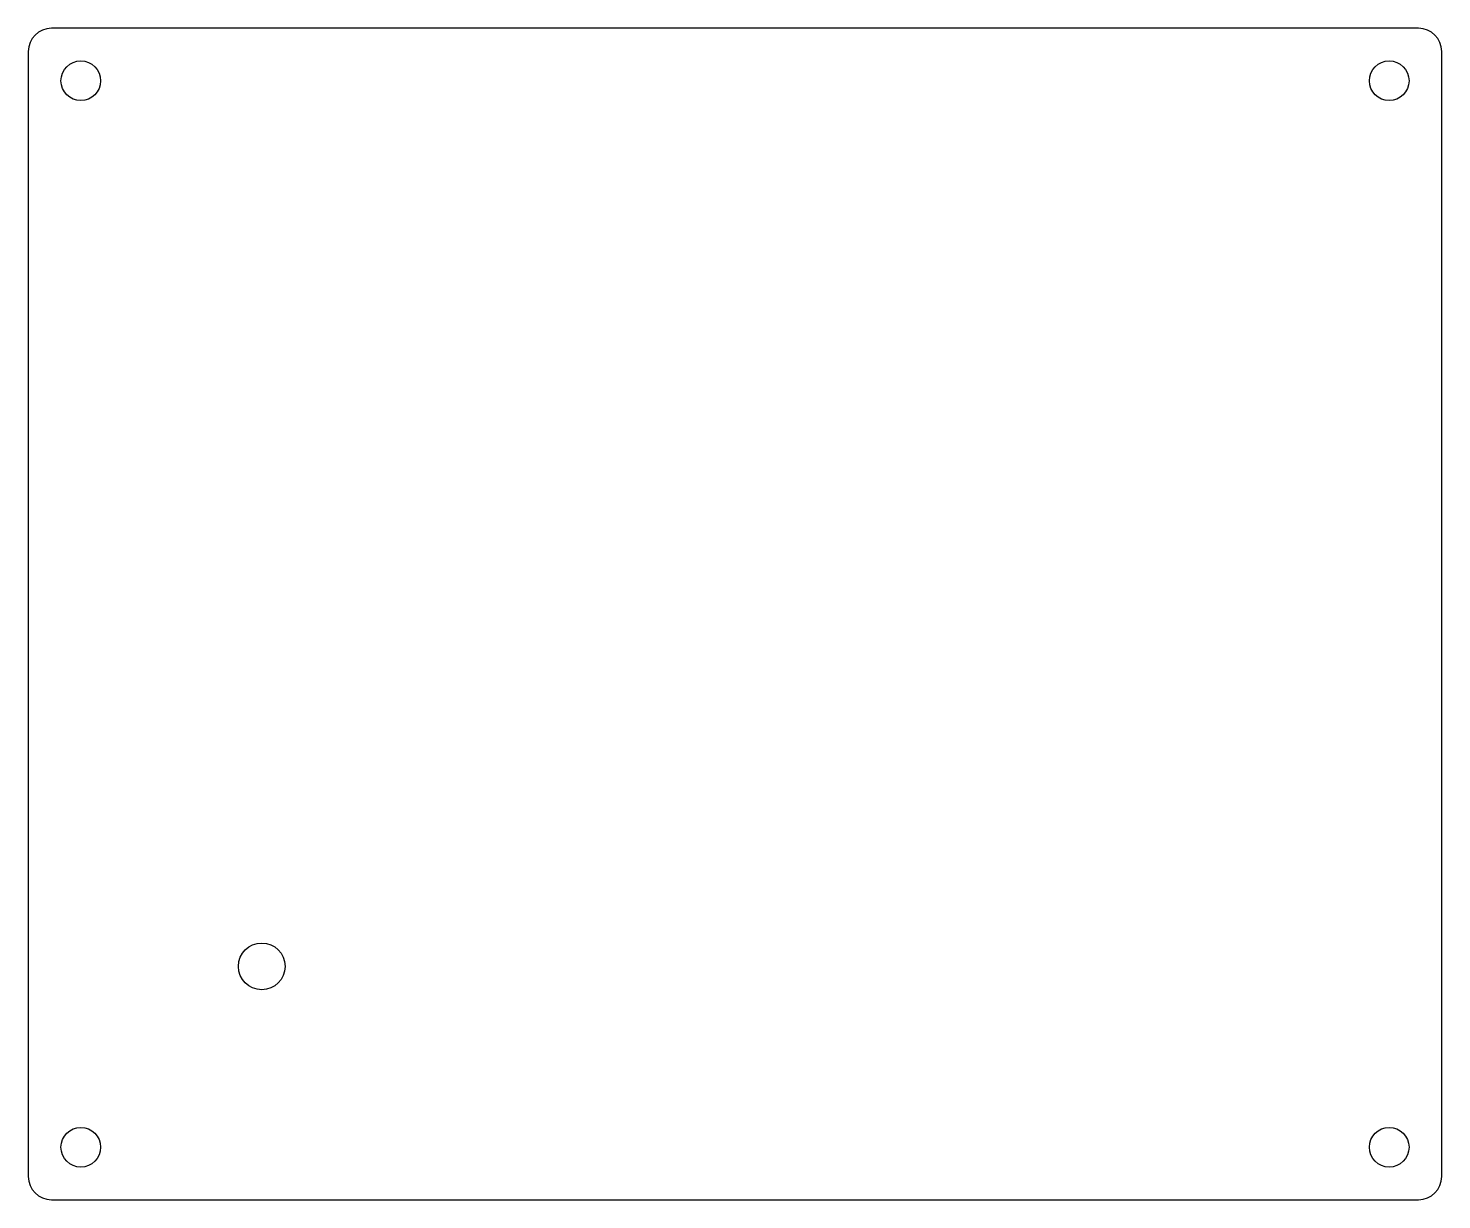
# Model space of a CAD drawing. Extents: x -61 to 61, y -18 to 83.
import ezdxf

# ---------------------------------------------------------------- set-up
doc = ezdxf.new("R2010")
doc.units = 0
doc.layers.add('MODELSKETCH_VISIBLE', color=7, linetype='CONTINUOUS')

msp = doc.modelspace()

# ---------------------------------------------------------------- linework, layer by layer
at = {"layer": 'MODELSKETCH_VISIBLE'}
for p, q in [((58.55, 82.73), (-58.55, 82.73)), ((-60.55, 80.73), (-60.55, -15.65)), ((60.55, -15.65), (60.55, 80.73)), ((-58.55, -17.65), (58.55, -17.65))]:
    msp.add_line(p, q, dxfattribs=at)
for centre, radius in [((-56.05, 78.23), 1.7), ((56.05, 78.23), 1.7), ((-40.55, 2.35), 2), ((-56.05, -13.15), 1.7), ((56.05, -13.15), 1.7)]:
    msp.add_circle(centre, radius, dxfattribs=at)
for centre, start, end in [((-58.55, 80.73), 90, 180), ((58.55, 80.73), 0, 90), ((-58.55, -15.65), 180, 270), ((58.55, -15.65), 270, 0)]:
    msp.add_arc(centre, 2, start, end, dxfattribs=at)

doc.saveas('drawing.dxf')
